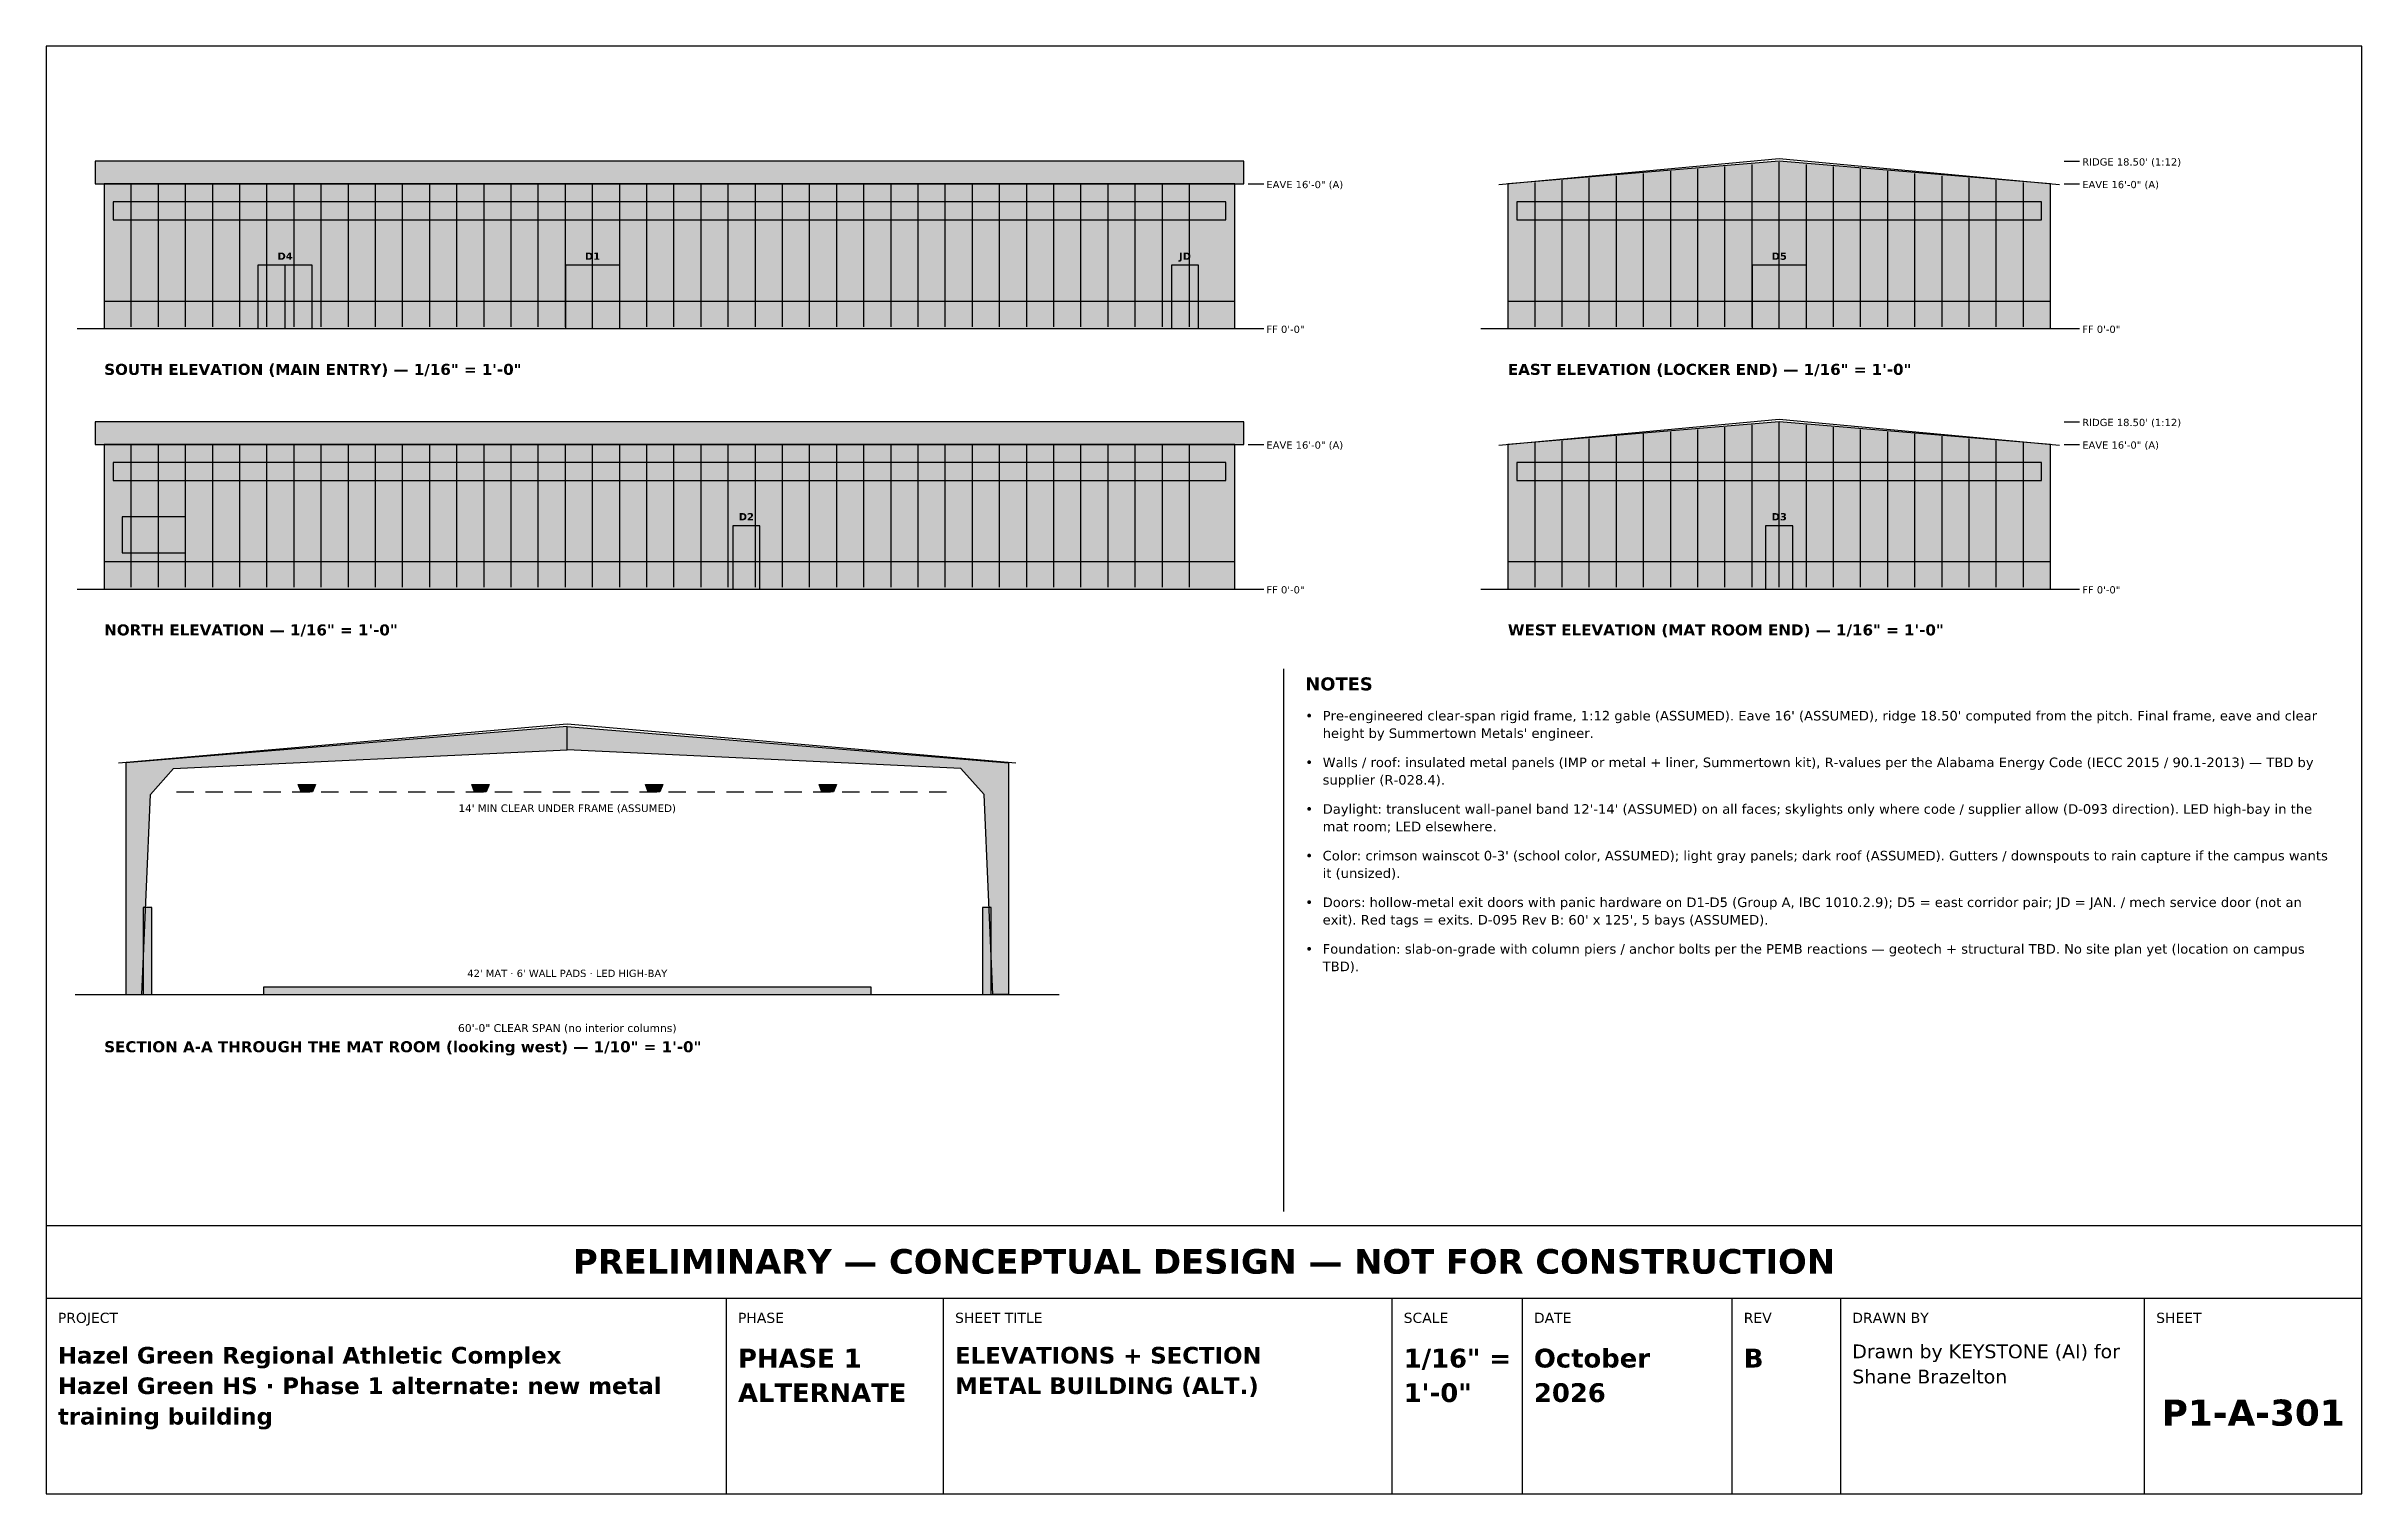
# Model space of a CAD drawing. Header units: inches. Extents: x 0.5 to 16.5, y 0.5 to 10.5.
import ezdxf
from ezdxf.enums import TextEntityAlignment as Align

# ---------------------------------------------------------------- set-up
doc = ezdxf.new("R2010")
doc.units = ezdxf.units.IN
doc.header["$MEASUREMENT"] = 0
for name, color, linetype in [('A-ANNO-DIMS', 7, 'Continuous'), ('A-ANNO-TEXT', 7, 'Continuous'), ('A-ELEV-DATM', 7, 'Continuous'), ('A-ELEV-DOOR', 7, 'Continuous'), ('A-ELEV-GLAZ', 7, 'Continuous'), ('A-ELEV-GRND', 7, 'Continuous'), ('A-ELEV-ROOF', 7, 'Continuous'), ('A-ELEV-SKIN', 7, 'Continuous'), ('A-SECT-DATM', 7, 'Continuous'), ('A-SECT-GRND', 7, 'Continuous'), ('A-SECT-MATS', 7, 'Continuous'), ('A-SECT-PADS', 7, 'Continuous'), ('A-SECT-ROOF', 7, 'Continuous'), ('E-LITE', 7, 'Continuous'), ('G-ANNO-TTLB', 7, 'Continuous'), ('S-FRAM', 7, 'Continuous')]:
    doc.layers.add(name, color=color, linetype=linetype)
doc.styles.add('KS-BOLD', font='DejaVuSans-Bold.ttf')
doc.styles.add('KS-REG', font='DejaVuSans.ttf')

msp = doc.modelspace()

# ---------------------------------------------------------------- hatches: boundary and pattern name
at = {"layer": 'A-ELEV-DOOR', "true_color": 0xffffff}
for points in [[(1.9625, 8.55), (2.3375, 8.55), (2.3375, 8.9875), (1.9625, 8.9875)], [(4.0875, 8.55), (4.4625, 8.55), (4.4625, 8.9875), (4.0875, 8.9875)], [(8.275, 8.55), (8.4625, 8.55), (8.4625, 8.9875), (8.275, 8.9875)], [(12.2875, 8.55), (12.6625, 8.55), (12.6625, 8.9875), (12.2875, 8.9875)], [(5.24375, 6.75), (5.43125, 6.75), (5.43125, 7.1875), (5.24375, 7.1875)], [(12.38125, 6.75), (12.56875, 6.75), (12.56875, 7.1875), (12.38125, 7.1875)]]:
    msp.add_hatch(color=7, dxfattribs=at).paths.add_polyline_path(points)
at = {"layer": 'A-ELEV-GLAZ', "true_color": 0xf3f0d8}
for points in [[(0.9625, 9.3), (8.65, 9.3), (8.65, 9.425), (0.9625, 9.425)], [(10.6625, 9.3), (14.2875, 9.3), (14.2875, 9.425), (10.6625, 9.425)], [(0.9625, 7.5), (8.65, 7.5), (8.65, 7.625), (0.9625, 7.625)], [(10.6625, 7.5), (14.2875, 7.5), (14.2875, 7.625), (10.6625, 7.625)]]:
    msp.add_hatch(color=7, dxfattribs=at).paths.add_polyline_path(points)
at = {"layer": 'A-ELEV-GLAZ', "true_color": 0xbfd7ea}
msp.add_hatch(color=7, dxfattribs=at).paths.add_polyline_path([(1.025, 7), (1.4625, 7), (1.4625, 7.25), (1.025, 7.25)])
at = {"layer": 'A-ELEV-ROOF', "true_color": 0x444444}
for points in [[(0.8375, 9.55), (8.775, 9.55), (8.775, 9.70625), (0.8375, 9.70625)], [(0.8375, 7.75), (8.775, 7.75), (8.775, 7.90625), (0.8375, 7.90625)]]:
    msp.add_hatch(color=7, dxfattribs=at).paths.add_polyline_path(points)
at = {"layer": 'A-ELEV-SKIN', "true_color": 0xd8dce0}
for points in [[(10.6, 8.55), (14.35, 8.55), (14.35, 9.55), (12.475, 9.70625), (10.6, 9.55)], [(0.9, 8.55), (8.7125, 8.55), (8.7125, 9.55), (0.9, 9.55)], [(10.6, 6.75), (14.35, 6.75), (14.35, 7.75), (12.475, 7.90625), (10.6, 7.75)], [(0.9, 6.75), (8.7125, 6.75), (8.7125, 7.75), (0.9, 7.75)]]:
    msp.add_hatch(color=7, dxfattribs=at).paths.add_polyline_path(points)
at = {"layer": 'A-ELEV-SKIN', "true_color": 0x9e1b1b}
for points in [[(0.9, 8.55), (8.7125, 8.55), (8.7125, 8.7375), (0.9, 8.7375)], [(10.6, 8.55), (14.35, 8.55), (14.35, 8.7375), (10.6, 8.7375)], [(0.9, 6.75), (8.7125, 6.75), (8.7125, 6.9375), (0.9, 6.9375)], [(10.6, 6.75), (14.35, 6.75), (14.35, 6.9375), (10.6, 6.9375)]]:
    msp.add_hatch(color=7, dxfattribs=at).paths.add_polyline_path(points)
at = {"layer": 'A-SECT-MATS', "true_color": 0xc9302c}
msp.add_hatch(color=7, dxfattribs=at).paths.add_polyline_path([(2, 3.95), (6.2, 3.95), (6.2, 4), (2, 4)])
at = {"layer": 'A-SECT-PADS', "true_color": 0x2b2b2b}
for points in [[(1.17, 3.95), (1.23, 3.95), (1.23, 4.55), (1.17, 4.55)], [(6.97, 3.95), (7.03, 3.95), (7.03, 4.55), (6.97, 4.55)]]:
    msp.add_hatch(color=7, dxfattribs=at).paths.add_polyline_path(points)
at = {"layer": 'E-LITE', "true_color": 0xf2c94c}
for points in [[(2.24, 5.4), (2.36, 5.4), (2.34, 5.35), (2.26, 5.35)], [(3.44, 5.4), (3.56, 5.4), (3.54, 5.35), (3.46, 5.35)], [(4.64, 5.4), (4.76, 5.4), (4.74, 5.35), (4.66, 5.35)], [(5.84, 5.4), (5.96, 5.4), (5.94, 5.35), (5.86, 5.35)]]:
    msp.add_hatch(color=7, dxfattribs=at).paths.add_polyline_path(points)
at = {"layer": 'S-FRAM', "true_color": 0x7f8c99}
for points in [[(1.05, 3.95), (1.16, 3.95), (1.22, 5.33), (1.38, 5.51), (4.1, 5.64), (4.1, 5.8), (1.05, 5.55)], [(7.15, 3.95), (7.04, 3.95), (6.98, 5.33), (6.82, 5.51), (4.1, 5.64), (4.1, 5.8), (7.15, 5.55)]]:
    msp.add_hatch(color=7, dxfattribs=at).paths.add_polyline_path(points)

# ---------------------------------------------------------------- linework, layer by layer
at = {"layer": 'A-ANNO-TEXT'}
msp.add_line((9.05, 6.2), (9.05, 2.45), dxfattribs=at)
at = {"layer": 'A-ELEV-DATM'}
for p, q in [((14.44375, 9.70625), (14.55, 9.70625)), ((8.80625, 9.55), (8.9125, 9.55)), ((14.44375, 9.55), (14.55, 9.55)), ((8.80625, 8.55), (8.9125, 8.55)), ((14.44375, 8.55), (14.55, 8.55)), ((14.44375, 7.90625), (14.55, 7.90625)), ((8.80625, 7.75), (8.9125, 7.75)), ((14.44375, 7.75), (14.55, 7.75)), ((8.80625, 6.75), (8.9125, 6.75)), ((14.44375, 6.75), (14.55, 6.75))]:
    msp.add_line(p, q, dxfattribs=at)
at = {"layer": 'A-ELEV-DOOR'}
for p, q in [((2.15, 8.55), (2.15, 8.9875)), ((4.275, 8.55), (4.275, 8.9875)), ((12.475, 8.55), (12.475, 8.9875))]:
    msp.add_line(p, q, dxfattribs=at)
for points in [[(1.9625, 8.55), (2.3375, 8.55), (2.3375, 8.9875), (1.9625, 8.9875)], [(4.0875, 8.55), (4.4625, 8.55), (4.4625, 8.9875), (4.0875, 8.9875)], [(8.275, 8.55), (8.4625, 8.55), (8.4625, 8.9875), (8.275, 8.9875)], [(12.2875, 8.55), (12.6625, 8.55), (12.6625, 8.9875), (12.2875, 8.9875)], [(5.24375, 6.75), (5.43125, 6.75), (5.43125, 7.1875), (5.24375, 7.1875)], [(12.38125, 6.75), (12.56875, 6.75), (12.56875, 7.1875), (12.38125, 7.1875)]]:
    msp.add_lwpolyline(points, close=True, dxfattribs=at)
at = {"layer": 'A-ELEV-GLAZ'}
for points in [[(0.9625, 9.3), (8.65, 9.3), (8.65, 9.425), (0.9625, 9.425)], [(10.6625, 9.3), (14.2875, 9.3), (14.2875, 9.425), (10.6625, 9.425)], [(0.9625, 7.5), (8.65, 7.5), (8.65, 7.625), (0.9625, 7.625)], [(10.6625, 7.5), (14.2875, 7.5), (14.2875, 7.625), (10.6625, 7.625)], [(1.025, 7), (1.4625, 7), (1.4625, 7.25), (1.025, 7.25)]]:
    msp.add_lwpolyline(points, close=True, dxfattribs=at)
at = {"layer": 'A-ELEV-GRND'}
for p, q in [((0.7125, 8.55), (8.9, 8.55)), ((10.4125, 8.55), (14.5375, 8.55)), ((0.7125, 6.75), (8.9, 6.75)), ((10.4125, 6.75), (14.5375, 6.75))]:
    msp.add_line(p, q, dxfattribs=at)
at = {"layer": 'A-ELEV-ROOF'}
for p, q in [((10.5375, 9.544792), (12.475, 9.725)), ((12.475, 9.725), (14.4125, 9.544792)), ((10.5375, 7.744792), (12.475, 7.925)), ((12.475, 7.925), (14.4125, 7.744792))]:
    msp.add_line(p, q, dxfattribs=at)
for points in [[(0.8375, 9.55), (8.775, 9.55), (8.775, 9.70625), (0.8375, 9.70625)], [(0.8375, 7.75), (8.775, 7.75), (8.775, 7.90625), (0.8375, 7.90625)]]:
    msp.add_lwpolyline(points, close=True, dxfattribs=at)
at = {"layer": 'A-ELEV-SKIN'}
for p, q in [((11.35, 8.5625), (11.35, 9.60625)), ((11.5375, 8.5625), (11.5375, 9.621875)), ((11.725, 8.5625), (11.725, 9.6375)), ((11.9125, 8.5625), (11.9125, 9.653125)), ((12.1, 8.5625), (12.1, 9.66875)), ((12.2875, 8.5625), (12.2875, 9.684375)), ((12.475, 8.5625), (12.475, 9.7)), ((12.6625, 8.5625), (12.6625, 9.684375)), ((12.85, 8.5625), (12.85, 9.66875)), ((13.0375, 8.5625), (13.0375, 9.653125)), ((13.225, 8.5625), (13.225, 9.6375)), ((13.4125, 8.5625), (13.4125, 9.621875)), ((13.6, 8.5625), (13.6, 9.60625)), ((1.0875, 8.5625), (1.0875, 9.54375)), ((1.275, 8.5625), (1.275, 9.54375)), ((1.4625, 8.5625), (1.4625, 9.54375)), ((1.65, 8.5625), (1.65, 9.54375)), ((1.8375, 8.5625), (1.8375, 9.54375)), ((2.025, 8.5625), (2.025, 9.54375)), ((2.2125, 8.5625), (2.2125, 9.54375)), ((2.4, 8.5625), (2.4, 9.54375)), ((2.5875, 8.5625), (2.5875, 9.54375)), ((2.775, 8.5625), (2.775, 9.54375)), ((2.9625, 8.5625), (2.9625, 9.54375)), ((3.15, 8.5625), (3.15, 9.54375)), ((3.3375, 8.5625), (3.3375, 9.54375)), ((3.525, 8.5625), (3.525, 9.54375)), ((3.7125, 8.5625), (3.7125, 9.54375)), ((3.9, 8.5625), (3.9, 9.54375)), ((4.0875, 8.5625), (4.0875, 9.54375)), ((4.275, 8.5625), (4.275, 9.54375)), ((4.4625, 8.5625), (4.4625, 9.54375)), ((4.65, 8.5625), (4.65, 9.54375)), ((4.8375, 8.5625), (4.8375, 9.54375)), ((5.025, 8.5625), (5.025, 9.54375)), ((5.2125, 8.5625), (5.2125, 9.54375)), ((5.4, 8.5625), (5.4, 9.54375)), ((5.5875, 8.5625), (5.5875, 9.54375)), ((5.775, 8.5625), (5.775, 9.54375)), ((5.9625, 8.5625), (5.9625, 9.54375)), ((6.15, 8.5625), (6.15, 9.54375)), ((6.3375, 8.5625), (6.3375, 9.54375)), ((6.525, 8.5625), (6.525, 9.54375)), ((6.7125, 8.5625), (6.7125, 9.54375)), ((6.9, 8.5625), (6.9, 9.54375)), ((7.0875, 8.5625), (7.0875, 9.54375)), ((7.275, 8.5625), (7.275, 9.54375)), ((7.4625, 8.5625), (7.4625, 9.54375)), ((7.65, 8.5625), (7.65, 9.54375)), ((7.8375, 8.5625), (7.8375, 9.54375)), ((8.025, 8.5625), (8.025, 9.54375)), ((8.2125, 8.5625), (8.2125, 9.54375)), ((8.4, 8.5625), (8.4, 9.54375)), ((10.7875, 8.5625), (10.7875, 9.559375)), ((10.975, 8.5625), (10.975, 9.575)), ((11.1625, 8.5625), (11.1625, 9.590625)), ((13.7875, 8.5625), (13.7875, 9.590625)), ((13.975, 8.5625), (13.975, 9.575)), ((14.1625, 8.5625), (14.1625, 9.559375)), ((11.9125, 6.7625), (11.9125, 7.853125)), ((12.1, 6.7625), (12.1, 7.86875)), ((12.2875, 6.7625), (12.2875, 7.884375)), ((12.475, 6.7625), (12.475, 7.9)), ((12.6625, 6.7625), (12.6625, 7.884375)), ((12.85, 6.7625), (12.85, 7.86875)), ((13.0375, 6.7625), (13.0375, 7.853125)), ((1.0875, 6.7625), (1.0875, 7.74375)), ((1.275, 6.7625), (1.275, 7.74375)), ((1.4625, 6.7625), (1.4625, 7.74375)), ((1.65, 6.7625), (1.65, 7.74375)), ((1.8375, 6.7625), (1.8375, 7.74375)), ((2.025, 6.7625), (2.025, 7.74375)), ((2.2125, 6.7625), (2.2125, 7.74375)), ((2.4, 6.7625), (2.4, 7.74375)), ((2.5875, 6.7625), (2.5875, 7.74375)), ((2.775, 6.7625), (2.775, 7.74375)), ((2.9625, 6.7625), (2.9625, 7.74375)), ((3.15, 6.7625), (3.15, 7.74375)), ((3.3375, 6.7625), (3.3375, 7.74375)), ((3.525, 6.7625), (3.525, 7.74375)), ((3.7125, 6.7625), (3.7125, 7.74375)), ((3.9, 6.7625), (3.9, 7.74375)), ((4.0875, 6.7625), (4.0875, 7.74375)), ((4.275, 6.7625), (4.275, 7.74375)), ((4.4625, 6.7625), (4.4625, 7.74375)), ((4.65, 6.7625), (4.65, 7.74375)), ((4.8375, 6.7625), (4.8375, 7.74375)), ((5.025, 6.7625), (5.025, 7.74375)), ((5.2125, 6.7625), (5.2125, 7.74375)), ((5.4, 6.7625), (5.4, 7.74375)), ((5.5875, 6.7625), (5.5875, 7.74375)), ((5.775, 6.7625), (5.775, 7.74375)), ((5.9625, 6.7625), (5.9625, 7.74375)), ((6.15, 6.7625), (6.15, 7.74375)), ((6.3375, 6.7625), (6.3375, 7.74375)), ((6.525, 6.7625), (6.525, 7.74375)), ((6.7125, 6.7625), (6.7125, 7.74375)), ((6.9, 6.7625), (6.9, 7.74375)), ((7.0875, 6.7625), (7.0875, 7.74375)), ((7.275, 6.7625), (7.275, 7.74375)), ((7.4625, 6.7625), (7.4625, 7.74375)), ((7.65, 6.7625), (7.65, 7.74375)), ((7.8375, 6.7625), (7.8375, 7.74375)), ((8.025, 6.7625), (8.025, 7.74375)), ((8.2125, 6.7625), (8.2125, 7.74375)), ((8.4, 6.7625), (8.4, 7.74375)), ((10.7875, 6.7625), (10.7875, 7.759375)), ((10.975, 6.7625), (10.975, 7.775)), ((11.1625, 6.7625), (11.1625, 7.790625)), ((11.35, 6.7625), (11.35, 7.80625)), ((11.5375, 6.7625), (11.5375, 7.821875)), ((11.725, 6.7625), (11.725, 7.8375)), ((13.225, 6.7625), (13.225, 7.8375)), ((13.4125, 6.7625), (13.4125, 7.821875)), ((13.6, 6.7625), (13.6, 7.80625)), ((13.7875, 6.7625), (13.7875, 7.790625)), ((13.975, 6.7625), (13.975, 7.775)), ((14.1625, 6.7625), (14.1625, 7.759375))]:
    msp.add_line(p, q, dxfattribs=at)
for points in [[(10.6, 8.55), (14.35, 8.55), (14.35, 9.55), (12.475, 9.70625), (10.6, 9.55)], [(0.9, 8.55), (8.7125, 8.55), (8.7125, 9.55), (0.9, 9.55)], [(0.9, 8.55), (8.7125, 8.55), (8.7125, 8.7375), (0.9, 8.7375)], [(10.6, 8.55), (14.35, 8.55), (14.35, 8.7375), (10.6, 8.7375)], [(10.6, 6.75), (14.35, 6.75), (14.35, 7.75), (12.475, 7.90625), (10.6, 7.75)], [(0.9, 6.75), (8.7125, 6.75), (8.7125, 7.75), (0.9, 7.75)], [(0.9, 6.75), (8.7125, 6.75), (8.7125, 6.9375), (0.9, 6.9375)], [(10.6, 6.75), (14.35, 6.75), (14.35, 6.9375), (10.6, 6.9375)]]:
    msp.add_lwpolyline(points, close=True, dxfattribs=at)
at = {"layer": 'A-SECT-DATM'}
for p, q in [((1.4, 5.35), (1.52, 5.35)), ((1.6, 5.35), (1.72, 5.35)), ((1.8, 5.35), (1.92, 5.35)), ((2, 5.35), (2.12, 5.35)), ((2.2, 5.35), (2.32, 5.35)), ((2.4, 5.35), (2.52, 5.35)), ((2.6, 5.35), (2.72, 5.35)), ((2.8, 5.35), (2.92, 5.35)), ((3, 5.35), (3.12, 5.35)), ((3.2, 5.35), (3.32, 5.35)), ((3.4, 5.35), (3.52, 5.35)), ((3.6, 5.35), (3.72, 5.35)), ((3.8, 5.35), (3.92, 5.35)), ((4, 5.35), (4.12, 5.35)), ((4.2, 5.35), (4.32, 5.35)), ((4.4, 5.35), (4.52, 5.35)), ((4.6, 5.35), (4.72, 5.35)), ((4.8, 5.35), (4.92, 5.35)), ((5, 5.35), (5.12, 5.35)), ((5.2, 5.35), (5.32, 5.35)), ((5.4, 5.35), (5.52, 5.35)), ((5.6, 5.35), (5.72, 5.35)), ((5.8, 5.35), (5.92, 5.35)), ((6, 5.35), (6.12, 5.35)), ((6.2, 5.35), (6.32, 5.35)), ((6.4, 5.35), (6.52, 5.35)), ((6.6, 5.35), (6.72, 5.35))]:
    msp.add_line(p, q, dxfattribs=at)
at = {"layer": 'A-SECT-GRND'}
msp.add_line((0.7, 3.95), (7.5, 3.95), dxfattribs=at)
at = {"layer": 'A-SECT-MATS'}
msp.add_lwpolyline([(2, 3.95), (6.2, 3.95), (6.2, 4), (2, 4)], close=True, dxfattribs=at)
at = {"layer": 'A-SECT-PADS'}
for points in [[(1.17, 3.95), (1.23, 3.95), (1.23, 4.55), (1.17, 4.55)], [(6.97, 3.95), (7.03, 3.95), (7.03, 4.55), (6.97, 4.55)]]:
    msp.add_lwpolyline(points, close=True, dxfattribs=at)
at = {"layer": 'A-SECT-ROOF'}
for p, q in [((1, 5.55), (4.1, 5.82)), ((4.1, 5.82), (7.2, 5.55))]:
    msp.add_line(p, q, dxfattribs=at)
at = {"layer": 'E-LITE'}
for points in [[(2.24, 5.4), (2.36, 5.4), (2.34, 5.35), (2.26, 5.35)], [(3.44, 5.4), (3.56, 5.4), (3.54, 5.35), (3.46, 5.35)], [(4.64, 5.4), (4.76, 5.4), (4.74, 5.35), (4.66, 5.35)], [(5.84, 5.4), (5.96, 5.4), (5.94, 5.35), (5.86, 5.35)]]:
    msp.add_lwpolyline(points, close=True, dxfattribs=at)
at = {"layer": 'G-ANNO-TTLB'}
for p, q in [((0.5, 1.85), (16.5, 1.85)), ((5.2, 0.5), (5.2, 1.85)), ((6.7, 0.5), (6.7, 1.85)), ((9.8, 0.5), (9.8, 1.85)), ((10.7, 0.5), (10.7, 1.85)), ((12.15, 0.5), (12.15, 1.85)), ((12.9, 0.5), (12.9, 1.85)), ((15, 0.5), (15, 1.85))]:
    msp.add_line(p, q, dxfattribs=at)
for points in [[(0.5, 0.5), (16.5, 0.5), (16.5, 10.5), (0.5, 10.5)], [(0.5, 1.85), (16.5, 1.85), (16.5, 2.35), (0.5, 2.35)]]:
    msp.add_lwpolyline(points, close=True, dxfattribs=at)
at = {"layer": 'S-FRAM'}
for points in [[(1.05, 3.95), (1.16, 3.95), (1.22, 5.33), (1.38, 5.51), (4.1, 5.64), (4.1, 5.8), (1.05, 5.55)], [(7.15, 3.95), (7.04, 3.95), (6.98, 5.33), (6.82, 5.51), (4.1, 5.64), (4.1, 5.8), (7.15, 5.55)]]:
    msp.add_lwpolyline(points, close=True, dxfattribs=at)

# ---------------------------------------------------------------- texts
at = {"layer": 'A-ANNO-DIMS', "style": 'KS-REG'}
msp.add_text('60\'-0" CLEAR SPAN (no interior columns)', height=0.054, dxfattribs=at).set_placement((4.1, 3.69), align=Align.CENTER)
at = {"layer": 'A-ANNO-TEXT'}
for s, height, style, p in [('SOUTH ELEVATION (MAIN ENTRY) — 1/16" = 1\'-0"', 0.076, 'KS-BOLD', (0.9, 8.23)), ('EAST ELEVATION (LOCKER END) — 1/16" = 1\'-0"', 0.076, 'KS-BOLD', (10.6, 8.23)), ('NORTH ELEVATION — 1/16" = 1\'-0"', 0.076, 'KS-BOLD', (0.9, 6.43)), ('WEST ELEVATION (MAT ROOM END) — 1/16" = 1\'-0"', 0.076, 'KS-BOLD', (10.6, 6.43)), ('NOTES', 0.09, 'KS-BOLD', (9.2, 6.05)), ('•', 0.066, 'KS-REG', (9.2, 5.8422)), ("height by Summertown Metals' engineer.", 0.066, 'KS-REG', (9.32, 5.7212)), ("Pre-engineered clear-span rigid frame, 1:12 gable (ASSUMED). Eave 16' (ASSUMED), ridge 18.50' computed from the pitch. Final frame, eave and clear", 0.066, 'KS-REG', (9.32, 5.8422)), ('•', 0.066, 'KS-REG', (9.2, 5.51995)), ('Walls / roof: insulated metal panels (IMP or metal + liner, Summertown kit), R-values per the Alabama Energy Code (IECC 2015 / 90.1-2013) — TBD by', 0.066, 'KS-REG', (9.32, 5.51995)), ('supplier (R-028.4).', 0.066, 'KS-REG', (9.32, 5.39895)), ('•', 0.066, 'KS-REG', (9.2, 5.1977)), ('mat room; LED elsewhere.', 0.066, 'KS-REG', (9.32, 5.0767)), ("Daylight: translucent wall-panel band 12'-14' (ASSUMED) on all faces; skylights only where code / supplier allow (D-093 direction). LED high-bay in the", 0.066, 'KS-REG', (9.32, 5.1977)), ('•', 0.066, 'KS-REG', (9.2, 4.87545)), ("Color: crimson wainscot 0-3' (school color, ASSUMED); light gray panels; dark roof (ASSUMED). Gutters / downspouts to rain capture if the campus wants", 0.066, 'KS-REG', (9.32, 4.87545)), ('it (unsized).', 0.066, 'KS-REG', (9.32, 4.75445)), ('•', 0.066, 'KS-REG', (9.2, 4.5532)), ("exit). Red tags = exits. D-095 Rev B: 60' x 125', 5 bays (ASSUMED).", 0.066, 'KS-REG', (9.32, 4.4322)), ('Doors: hollow-metal exit doors with panic hardware on D1-D5 (Group A, IBC 1010.2.9); D5 = east corridor pair; JD = JAN. / mech service door (not an', 0.066, 'KS-REG', (9.32, 4.5532)), ('•', 0.066, 'KS-REG', (9.2, 4.23095)), ('TBD).', 0.066, 'KS-REG', (9.32, 4.10995)), ('Foundation: slab-on-grade with column piers / anchor bolts per the PEMB reactions — geotech + structural TBD. No site plan yet (location on campus', 0.066, 'KS-REG', (9.32, 4.23095)), ('SECTION A-A THROUGH THE MAT ROOM (looking west) — 1/10" = 1\'-0"', 0.076, 'KS-BOLD', (0.9, 3.55))]:
    msp.add_text(s, height=height, dxfattribs=dict(at, style=style)).set_placement(p)
at = {"layer": 'A-ELEV-DATM', "style": 'KS-REG'}
for s, p in [("RIDGE 18.50' (1:12)", (14.56875, 9.67625)), ('EAVE 16\'-0" (A)', (8.93125, 9.52)), ('EAVE 16\'-0" (A)', (14.56875, 9.52)), ('FF 0\'-0"', (8.93125, 8.52)), ('FF 0\'-0"', (14.56875, 8.52)), ("RIDGE 18.50' (1:12)", (14.56875, 7.87625)), ('EAVE 16\'-0" (A)', (8.93125, 7.72)), ('EAVE 16\'-0" (A)', (14.56875, 7.72)), ('FF 0\'-0"', (8.93125, 6.72)), ('FF 0\'-0"', (14.56875, 6.72))]:
    msp.add_text(s, height=0.05, dxfattribs=at).set_placement(p)
at = {"layer": 'A-ELEV-DOOR', "style": 'KS-BOLD'}
for s, p in [('D4', (2.15, 9.025)), ('D1', (4.275, 9.025)), ('JD', (8.36875, 9.025)), ('D5', (12.475, 9.025)), ('D2', (5.3375, 7.225)), ('D3', (12.475, 7.225))]:
    msp.add_text(s, height=0.05, dxfattribs=at).set_placement(p, align=Align.CENTER)
at = {"layer": 'A-SECT-DATM', "style": 'KS-REG'}
msp.add_text("14' MIN CLEAR UNDER FRAME (ASSUMED)", height=0.052, dxfattribs=at).set_placement((4.1, 5.21), align=Align.CENTER)
at = {"layer": 'A-SECT-MATS', "style": 'KS-REG'}
msp.add_text("42' MAT · 6' WALL PADS · LED HIGH-BAY", height=0.05, dxfattribs=at).set_placement((4.1, 4.07), align=Align.CENTER)
at = {"layer": 'G-ANNO-TTLB', "style": 'KS-BOLD'}
for s, height, p in [('PRELIMINARY — CONCEPTUAL DESIGN — NOT FOR CONSTRUCTION', 0.17, (8.5, 2.02)), ('P1-A-301', 0.18, (15.75, 0.97))]:
    msp.add_text(s, height=height, dxfattribs=at).set_placement(p, align=Align.CENTER)
at = {"layer": 'G-ANNO-TTLB'}
for s, height, style, p in [('PROJECT', 0.07, 'KS-REG', (0.58, 1.68)), ('PHASE', 0.07, 'KS-REG', (5.28, 1.68)), ('SHEET TITLE', 0.07, 'KS-REG', (6.78, 1.68)), ('SCALE', 0.07, 'KS-REG', (9.88, 1.68)), ('DATE', 0.07, 'KS-REG', (10.78, 1.68)), ('REV', 0.07, 'KS-REG', (12.23, 1.68)), ('DRAWN BY', 0.07, 'KS-REG', (12.98, 1.68)), ('SHEET', 0.07, 'KS-REG', (15.08, 1.68)), ('Hazel Green Regional Athletic Complex', 0.115, 'KS-BOLD', (0.58, 1.399167)), ('PHASE 1', 0.13, 'KS-BOLD', (5.28, 1.371667)), ('ELEVATIONS + SECTION', 0.115, 'KS-BOLD', (6.78, 1.399167)), ('1/16" =', 0.13, 'KS-BOLD', (9.88, 1.371667)), ('October', 0.13, 'KS-BOLD', (10.78, 1.371667)), ('B', 0.13, 'KS-BOLD', (12.23, 1.371667)), ('Drawn by KEYSTONE (AI) for', 0.095, 'KS-REG', (12.98, 1.435833)), ('Hazel Green HS · Phase 1 alternate: new metal', 0.115, 'KS-BOLD', (0.58, 1.188333)), ('METAL BUILDING (ALT.)', 0.115, 'KS-BOLD', (6.78, 1.188333)), ('Shane Brazelton', 0.095, 'KS-REG', (12.98, 1.261667)), ('ALTERNATE', 0.13, 'KS-BOLD', (5.28, 1.133333)), ('1\'-0"', 0.13, 'KS-BOLD', (9.88, 1.133333)), ('2026', 0.13, 'KS-BOLD', (10.78, 1.133333)), ('training building', 0.115, 'KS-BOLD', (0.58, 0.9775))]:
    msp.add_text(s, height=height, dxfattribs=dict(at, style=style)).set_placement(p)

doc.saveas('drawing.dxf')
